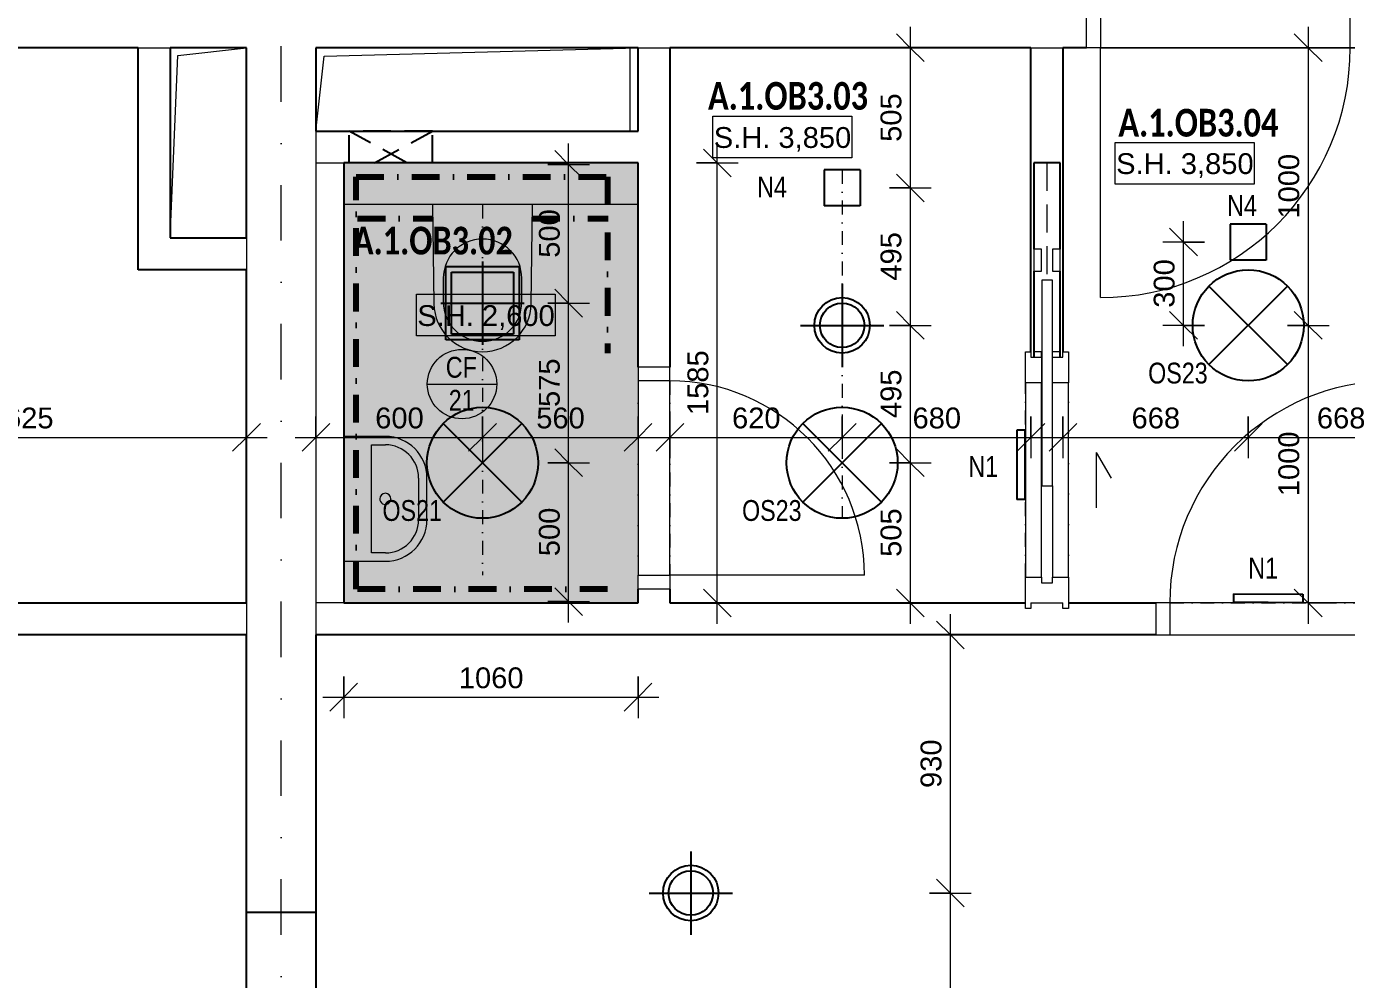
# Model space of a CAD drawing. Header units: millimetres. Extents: x -2011 to 46090, y -3604 to 14792.
# Drawn here: x 15282 to 20037, y 3368 to 6802 of the extents above; entities that cross this region are included whole.
import ezdxf

# ---------------------------------------------------------------- set-up
doc = ezdxf.new("R2010")
doc.units = ezdxf.units.MM
for name, pattern in [('ABMV_DashDot_2_2mm-S0_6mm', [110, 50, -30, 0, -30]), ('HA_Dash_3mm-S1mm', [150, 100, -50]), ('HA_DashDot_10mm-S3mm', [500, 200, -150, 0, -150]), ('HA_DashDot_2_2mm-S0_6mm', [110, 50, -30, 0, -30]), ('HA_DashDot_4mm-S1mm', [200, 100, -50, 0, -50])]:
    doc.linetypes.add(name, pattern=pattern)
for name, color, linetype, lineweight in [('-UNDERLAY_A-GENM-____-OTLN', 9, 'Continuous', 9), ('-UNDERLAY_I-WALL-____-OTLN', 9, 'Continuous', 9), ('-UNDERLAY_P-SANR-FIXT-OTLN', 9, 'Continuous', 9), ('A-____-____-DIMS', 9, 'Continuous', 5), ('A-____-____-DIMS-50', 9, 'Continuous', 5), ('A-AREA-____-IDEN', 9, 'Continuous', 9), ('A-CLNG-____-IDEN', 9, 'Continuous', 9), ('A-CLNG-____-PATT', 9, 'Continuous', 9), ('A-DETL-____-OTLN', 9, 'Continuous', 25), ('A-DETL-GENF-OTLN', 9, 'Continuous', 9), ('A-DOOR-____-MCUT', 9, 'HA_DashDot_2_2mm-S0_6mm', 9), ('A-DOOR-____-OTLN', 9, 'Continuous', 9), ('A-DOOR-FRAM-OTLN', 9, 'Continuous', 9), ('A-FLOR-____-OTLN', 9, 'Continuous', 9), ('A-GENM-____-HDLN', 9, 'HA_Dash_3mm-S1mm', 9), ('A-GENM-____-MCUT', 9, 'HA_Dash_3mm-S1mm', 25), ('A-GENM-____-OTLN', 9, 'Continuous', 9), ('A-WALL-____-MCUT', 9, 'Continuous', 25), ('E-LITE-EQPM-IDEN', 9, 'Continuous', 9), ('E-LITE-EQPM-OTLN', 9, 'Continuous', 9), ('G-____-____-DIMS', 9, 'Continuous', 5), ('I-WALL-____-MCUT', 9, 'Continuous', 25), ('M-HVAC-CDFF-OTLN', 9, 'Continuous', 9), ('S-GRID-____-OTLN', 9, 'Continuous', 5)]:
    doc.layers.add(name, color=color, linetype=linetype, lineweight=lineweight)
doc.styles.add('Arial_1', font='arial.ttf', dxfattribs={"width": 0.8, "height": 75})
doc.styles.add('Arial_2', font='arial.ttf', dxfattribs={"height": 75})
doc.styles.add('Calibri_B', font='calibrib.ttf', dxfattribs={"width": 0.8, "height": 100})
doc.dimstyles.new('Inner_Dimensions', dxfattribs={"dimscale": 304.8, "dimtxt": 76.519455, "dimasz": 0.328084, "dimexe": 0.246063, "dimexo": 0.0625, "dimgap": 0.032808, "dimtad": 1, "dimdec": 0, "dimzin": 0, "dimdsep": 46, "dimtxsty": 'Arial_2', "dimblk1": 'OBLIQUE', "dimblk2": 'OBLIQUE', "dimsah": 1, "dimcen": 0.09, "dimdle": 0.246063, "dimazin": 0, "dimtfac": 1, "dimtdec": 4, "dimtix": 1, "dimtmove": 0, "dimatfit": 3, "dimfxl": 0.246063, "dimfxlon": 1, "dimtvp": 1, "dimtolj": 1, "dimtzin": 0, "dimlwd": 9, "dimlwe": 9, "dimarcsym": 2})

# ---------------------------------------------------------------- blocks, each defined once
blk = doc.blocks.new('ABMV_Toilet_WallHung - Default-1481197-DSP_1NP-A')
at = {"layer": '-UNDERLAY_A-GENM-____-OTLN'}
for p, q in [((-50, 432.3), (-54.6, 75)), ((304.6, 75), (300, 432.3)), ((-16.3, 426.2), (-16.3, 340.3)), ((266.3, 340.3), (266.3, 426.2))]:
    blk.add_line(p, q, dxfattribs=at)
for centre, radius, start, end in [((125, 430.1), 175, 0.7323, 179.2677), ((125, 426.2), 141.3, 0, 180), ((125, 340.3), 141.3, 180, 360)]:
    blk.add_arc(centre, radius, start, end, dxfattribs=at)
blk = doc.blocks.new('ABMV_WashBasin_Generic - 450x300-2226370-DSP_1NP-A')
at = {"layer": '-UNDERLAY_P-SANR-FIXT-OTLN', "color": 254}
for p, q in [((200, 350), (50, 350)), ((50, 320), (200, 320)), ((-100, 200), (-100, 50)), ((-70, 150), (-70, 200)), ((320, 200), (320, 150)), ((350, 50), (350, 200)), ((320, 150), (-70, 150)), ((-100, 50), (350, 50))]:
    blk.add_line(p, q, dxfattribs=at)
for centre, radius, start, end in [((50, 200), 150, 90, 180), ((200, 200), 150, 360, 90), ((50, 200), 120, 90, 180), ((200, 200), 120, 360, 90), ((125, 200), 20, 90, 270), ((125, 200), 20, 270, 90)]:
    blk.add_arc(centre, radius, start, end, dxfattribs=at)
blk = doc.blocks.new('HA_GM_Tiling_LineBased - Generic Tiles-2155115-DSP_1NP-A')
at = {"layer": 'A-GENM-____-OTLN', "linetype": 'HA_DashDot_4mm-S1mm', "lineweight": 80}
for p, q in [((50, -50), (321.1, -50)), ((678.9, -50), (950, -50))]:
    blk.add_line(p, q, dxfattribs=at)
blk = doc.blocks.new('HA_GM_Opening_Rectangle_WallBased - Default-2261174-DSP_1NP-A')
at = {"layer": 'A-GENM-____-MCUT'}
for p, q in [((183.4, 57.5), (-25, -57.5)), ((-25, 57.5), (-25, -57.5)), ((66.6, 57.5), (275, -57.5)), ((275, 57.5), (275, -57.5)), ((-25, -57.5), (275, -57.5))]:
    blk.add_line(p, q, dxfattribs=at)
blk = doc.blocks.new('HA_DR_Single_Swing_Solid - In_OJ_900x2100_Vstupni-2215765-DSP_1NP-A')
at = {"layer": 'A-DOOR-____-MCUT'}
for p, q in [((-450, 125), (450, 125)), ((-450, -125), (450, -125))]:
    blk.add_line(p, q, dxfattribs=at)
at = {"layer": 'A-DOOR-____-OTLN', "lineweight": 5}
blk.add_line((450, 1025), (450, 125), dxfattribs=at)
at = {"layer": 'A-DOOR-____-OTLN'}
for p, q in [((-500, 125), (500, 125)), ((-500, -125), (500, -125))]:
    blk.add_line(p, q, dxfattribs=at)
at = {"layer": 'A-DOOR-____-OTLN', "lineweight": 5}
blk.add_arc((450, 125), 900, 90, 180, dxfattribs=at)
at = {"layer": 'A-DOOR-FRAM-OTLN'}
for p, q in [((-500, 125), (-500, -125)), ((-450, 125), (-500, 125)), ((-450, 125), (-450, -125)), ((450, 125), (-450, 125)), ((450, -125), (450, 125)), ((450, 125), (500, 125)), ((500, 125), (500, -125)), ((-500, -125), (-450, -125)), ((-450, -125), (450, -125)), ((500, -125), (450, -125))]:
    blk.add_line(p, q, dxfattribs=at)
blk = doc.blocks.new('HA_DR_Single_Swing_Solid - In_OJ_800x2100-2215786-DSP_1NP-A')
at = {"layer": 'A-DOOR-____-MCUT'}
for p, q in [((-400, 57.5), (400, 57.5)), ((-400, -57.5), (400, -57.5))]:
    blk.add_line(p, q, dxfattribs=at)
at = {"layer": 'A-DOOR-____-OTLN', "lineweight": 5}
blk.add_line((400, 857.5), (400, 57.5), dxfattribs=at)
blk.add_arc((400, 57.5), 800, 90, 180, dxfattribs=at)
at = {"layer": 'A-DOOR-FRAM-OTLN'}
for p, q in [((-450, 57.5), (-450, -57.5)), ((-400, 57.5), (-450, 57.5)), ((-400, 57.5), (-400, -57.5)), ((400, 57.5), (-400, 57.5)), ((400, -57.5), (400, 57.5)), ((400, 57.5), (450, 57.5)), ((450, 57.5), (450, -57.5)), ((-450, -57.5), (-400, -57.5)), ((-400, -57.5), (400, -57.5)), ((450, -57.5), (400, -57.5))]:
    blk.add_line(p, q, dxfattribs=at)
blk = doc.blocks.new('HA_DR_Single_Swing_Solid - In_OJ_700x2100-2215883-DSP_1NP-A')
at = {"layer": 'A-DOOR-____-MCUT'}
for p, q in [((-350, 57.5), (350, 57.5)), ((-350, -57.5), (350, -57.5))]:
    blk.add_line(p, q, dxfattribs=at)
at = {"layer": 'A-DOOR-____-OTLN', "lineweight": 5}
blk.add_line((350, 757.5), (350, 57.5), dxfattribs=at)
blk.add_arc((350, 57.5), 700, 90, 180, dxfattribs=at)
at = {"layer": 'A-DOOR-FRAM-OTLN'}
for p, q in [((-400, 57.5), (-400, -57.5)), ((-350, 57.5), (-400, 57.5)), ((-350, 57.5), (-350, -57.5)), ((350, 57.5), (-350, 57.5)), ((350, -57.5), (350, 57.5)), ((350, 57.5), (400, 57.5)), ((400, 57.5), (400, -57.5)), ((-400, -57.5), (-350, -57.5)), ((-350, -57.5), (350, -57.5)), ((400, -57.5), (350, -57.5))]:
    blk.add_line(p, q, dxfattribs=at)
blk = doc.blocks.new('HA_DR_Single_SlidingToPocket_Solid - In_OJ_700x2100-2195884-DSP_1NP-A')
at = {"layer": 'A-DOOR-____-MCUT'}
for p, q in [((-350, 77.5), (350, 77.5)), ((-350, -77.5), (350, -77.5))]:
    blk.add_line(p, q, dxfattribs=at)
at = {"layer": 'A-DOOR-____-MCUT', "linetype": 'Continuous', "lineweight": 5}
for p, q in [((720, 18.6), (-20, 18.6)), ((-20, 18.6), (-20, -20)), ((720, -20), (720, 18.6)), ((-20, -20), (720, -20)), ((100, -177.5), (-100, -177.5)), ((100, -177.5), (7.6, -230.8))]:
    blk.add_line(p, q, dxfattribs=at)
at = {"layer": 'A-DOOR-FRAM-OTLN'}
for p, q in [((-462.5, 57.5), (-462.5, 77.5)), ((-462.5, 77.5), (-350, 77.5)), ((-442.5, 57.5), (-462.5, 57.5)), ((-442.5, 57.5), (-442.5, -57.5)), ((-350, 77.5), (-350, 20)), ((350, 77.5), (-350, 77.5)), ((350, 20), (350, 77.5)), ((350, 77.5), (462.5, 77.5)), ((462.5, 57.5), (442.5, 57.5)), ((442.5, 57.5), (442.5, 20)), ((462.5, 77.5), (462.5, 57.5)), ((-350, 20), (-370, 20)), ((-370, 20), (-370, -20)), ((-350, 20), (350, 20)), ((442.5, 20), (350, 20)), ((442.5, 20), (462.5, 20)), ((462.5, 20), (462.5, 47.5)), ((462.5, 18.6), (462.5, 20)), ((752.5, 47.5), (752.5, 20)), ((832.5, 47.5), (752.5, 47.5)), ((752.5, 20), (832.5, 20)), ((832.5, 20), (832.5, 47.5)), ((-370, -20), (-350, -20)), ((-350, -20), (-350, -77.5)), ((-20, -20), (-350, -20)), ((350, -77.5), (350, -20)), ((350, -20), (442.5, -20)), ((442.5, -20), (442.5, -57.5)), ((462.5, -47.5), (462.5, -20)), ((752.5, -20), (752.5, -47.5)), ((832.5, -20), (752.5, -20)), ((752.5, -47.5), (832.5, -47.5)), ((832.5, -47.5), (832.5, -20)), ((-462.5, -77.5), (-462.5, -57.5)), ((-462.5, -57.5), (-442.5, -57.5)), ((-350, -77.5), (-462.5, -77.5)), ((-350, -77.5), (350, -77.5)), ((462.5, -77.5), (350, -77.5)), ((442.5, -57.5), (462.5, -57.5)), ((462.5, -57.5), (462.5, -77.5))]:
    blk.add_line(p, q, dxfattribs=at)
blk = doc.blocks.new('HA_GM_Shaft_Rectangle - Default-2240311-DSP_1NP-A')
at = {"layer": 'A-DETL-GENF-OTLN'}
for p, q in [((27.5, -27.5), (275, 0)), ((0, -685), (27.5, -27.5))]:
    blk.add_line(p, q, dxfattribs=at)
at = {"layer": 'A-GENM-____-OTLN'}
for p, q in [((0, -685), (0, 0)), ((0, 0), (275, 0)), ((275, 0), (275, -685)), ((275, -685), (0, -685))]:
    blk.add_line(p, q, dxfattribs=at)
blk = doc.blocks.new('HA_GM_Shaft_Rectangle - Default-2246622-DSP_1NP-A')
at = {"layer": 'A-DETL-GENF-OTLN'}
for p, q in [((30, -30), (1160, 0)), ((0, -300), (30, -30))]:
    blk.add_line(p, q, dxfattribs=at)
at = {"layer": 'A-GENM-____-OTLN'}
for p, q in [((0, -300), (0, 0)), ((0, 0), (1160, 0)), ((1160, 0), (1160, -300)), ((1160, -300), (0, -300))]:
    blk.add_line(p, q, dxfattribs=at)
blk = doc.blocks.new('HA_LF_GenericSymbol - OS21_KOUPELNY-2042398-DSP_1NP-A')
at = {"layer": 'E-LITE-EQPM-OTLN', "color": 11, "lineweight": 25}
for p, q in [((141.4, 141.4), (-141.4, -141.4)), ((-141.4, 141.4), (141.4, -141.4))]:
    blk.add_line(p, q, dxfattribs=at)
blk.add_circle((0, 0), 200, dxfattribs=at)
blk = doc.blocks.new('HA_LF_GenericSymbol - OS23_pokoj-1621429-DSP_1NP-A')
at = {"layer": 'E-LITE-EQPM-OTLN', "color": 11, "lineweight": 25}
for p, q in [((141.4, 141.4), (-141.4, -141.4)), ((-141.4, 141.4), (141.4, -141.4))]:
    blk.add_line(p, q, dxfattribs=at)
blk.add_circle((0, 0), 200, dxfattribs=at)
blk = doc.blocks.new('HA_GM_Tiling_LineBased - Generic Tiles-2157063-DSP_1NP-A')
at = {"layer": 'A-GENM-____-OTLN', "linetype": 'HA_DashDot_4mm-S1mm', "lineweight": 80}
blk.add_line((50, -50), (955, -50), dxfattribs=at)
blk = doc.blocks.new('HA_GM_Tiling_LineBased - Generic Tiles-2157064-DSP_1NP-A')
at = {"layer": 'A-GENM-____-OTLN', "linetype": 'HA_DashDot_4mm-S1mm', "lineweight": 80}
blk.add_line((50, -50), (1535, -50), dxfattribs=at)
blk = doc.blocks.new('HA_GM_Tiling_LineBased - Generic Tiles-2157065-DSP_1NP-A')
at = {"layer": 'A-GENM-____-OTLN', "linetype": 'HA_DashDot_4mm-S1mm', "lineweight": 80}
blk.add_line((50, -50), (685, -50), dxfattribs=at)
blk = doc.blocks.new('HA_LF_N4 - svitidlo 130x130-1943275-DSP_1NP-A')
at = {"layer": 'E-LITE-EQPM-OTLN', "color": 11, "lineweight": 25}
for p, q in [((65, 65), (-65, 65)), ((-65, 65), (-65, -65)), ((65, 65), (65, -65)), ((65, -65), (-65, -65))]:
    blk.add_line(p, q, dxfattribs=at)
blk = doc.blocks.new('HA_LF_N1 - nouzove svitidlo 250x29-1940342-DSP_1NP-A')
at = {"layer": 'E-LITE-EQPM-OTLN', "color": 11, "lineweight": 25}
for p, q in [((14.5, 125), (-14.5, 125)), ((-14.5, 125), (-14.5, -125)), ((14.5, 125), (14.5, -125)), ((14.5, -125), (-14.5, -125))]:
    blk.add_line(p, q, dxfattribs=at)
blk = doc.blocks.new('TB_Porotherm KP11_5_1750mm - TB_Porotherm KP11_5_1750mm-1973712-DSP_1NP-A')
at = {"layer": 'A-GENM-____-HDLN'}
blk.add_line((-785, 0), (-362.5, 0), dxfattribs=at)
blk = doc.blocks.new('HA_VZT_GenericSymbol - Default-2029965-DSP_1NP-A')
at = {"layer": 'M-HVAC-CDFF-OTLN', "color": 92, "lineweight": 25}
for p, q in [((0, 150), (0, -150)), ((-150, 0), (150, 0))]:
    blk.add_line(p, q, dxfattribs=at)
for radius in [100, 80]:
    blk.add_circle((0, 0), radius, dxfattribs=at)
blk = doc.blocks.new('HA_VZT_GenericSymbol02 - Default-2031093-DSP_1NP-A')
at = {"layer": 'M-HVAC-CDFF-OTLN', "color": 92, "lineweight": 25}
for p, q in [((0, 150), (0, -150)), ((-132, -132), (-132, 132)), ((-132, 132), (132, 132)), ((-112, 112), (112, 112)), ((-112, -112), (-112, 112)), ((112, 112), (112, -112)), ((132, 132), (132, -132)), ((-150, 0), (150, 0)), ((132, -132), (-132, -132)), ((112, -112), (-112, -112))]:
    blk.add_line(p, q, dxfattribs=at)
blk = doc.blocks.new('DIMBLOCK38-DSP_1NP-A')
at = {"layer": 'A-____-____-DIMS-50', "lineweight": 9}
for p, q in [((14450, 5396.6), (14450, 5246.6)), ((14450, 5321.6), (14450, 5396.6)), ((16075, 5396.6), (16075, 5246.6)), ((16075, 5321.6), (16075, 5396.6)), ((14450, 5321.6), (14500, 5371.6)), ((16075, 5321.6), (16125, 5371.6)), ((14450, 5321.6), (14400, 5271.6)), ((14450, 5321.6), (16150, 5321.6)), ((16075, 5321.6), (16025, 5271.6))]:
    blk.add_line(p, q, dxfattribs=at)
at = {"layer": 'A-____-____-DIMS-50', "color": 0, "lineweight": 9, "insert": (15147.1, 5428.9), "char_height": 75, "width": 276.883, "attachment_point": 1, "line_spacing_factor": 0.941778, "style": 'Arial_2'}
blk.add_mtext('1625', dxfattribs=at)
blk = doc.blocks.new('_Oblique')
at = {"color": 0, "linetype": 'ByBlock', "lineweight": -2}
blk.add_line((-0.5, -0.5), (0.5, 0.5), dxfattribs=at)
blk = doc.blocks.new('DIMBLOCK39-DSP_1NP-A')
at = {"layer": 'A-____-____-DIMS-50', "lineweight": 9}
for p, q in [((16325, 5396.6), (16325, 5246.6)), ((16325, 5321.6), (16325, 5396.6)), ((16925, 5396.6), (16925, 5246.6)), ((16925, 5321.6), (16925, 5396.6)), ((16325, 5321.6), (16375, 5371.6)), ((16925, 5321.6), (16975, 5371.6)), ((16250, 5321.6), (16925, 5321.6)), ((16325, 5321.6), (16275, 5271.6)), ((16925, 5321.6), (16875, 5271.6))]:
    blk.add_line(p, q, dxfattribs=at)
at = {"layer": 'A-____-____-DIMS-50', "color": 0, "lineweight": 9, "insert": (16538.5, 5428.9), "char_height": 75, "width": 207.662, "attachment_point": 1, "line_spacing_factor": 0.941778, "style": 'Arial_2'}
blk.add_mtext('600', dxfattribs=at)
blk = doc.blocks.new('DIMBLOCK40-DSP_1NP-A')
at = {"layer": 'A-____-____-DIMS-50', "lineweight": 9}
for p, q in [((16925, 5396.6), (16925, 5246.6)), ((16925, 5321.6), (16925, 5396.6)), ((17485, 5396.6), (17485, 5246.6)), ((17485, 5321.6), (17485, 5396.6)), ((16925, 5321.6), (16975, 5371.6)), ((17485, 5321.6), (17535, 5371.6)), ((16925, 5321.6), (16875, 5271.6)), ((16925, 5321.6), (17560, 5321.6)), ((17485, 5321.6), (17435, 5271.6))]:
    blk.add_line(p, q, dxfattribs=at)
at = {"layer": 'A-____-____-DIMS-50', "color": 0, "lineweight": 9, "insert": (17118.5, 5428.9), "char_height": 75, "width": 207.662, "attachment_point": 1, "line_spacing_factor": 0.941778, "style": 'Arial_2'}
blk.add_mtext('560', dxfattribs=at)
blk = doc.blocks.new('DIMBLOCK41-DSP_1NP-A')
at = {"layer": 'A-____-____-DIMS-50', "lineweight": 9}
for p, q in [((17600, 5396.6), (17600, 5246.6)), ((17600, 5321.6), (17600, 5396.6)), ((18220, 5396.6), (18220, 5246.6)), ((18220, 5321.6), (18220, 5396.6)), ((17600, 5321.6), (17650, 5371.6)), ((18220, 5321.6), (18270, 5371.6)), ((17525, 5321.6), (18220, 5321.6)), ((17600, 5321.6), (17550, 5271.6)), ((18220, 5321.6), (18170, 5271.6))]:
    blk.add_line(p, q, dxfattribs=at)
at = {"layer": 'A-____-____-DIMS-50', "color": 0, "lineweight": 9, "insert": (17823.5, 5428.9), "char_height": 75, "width": 207.662, "attachment_point": 1, "line_spacing_factor": 0.941778, "style": 'Arial_2'}
blk.add_mtext('620', dxfattribs=at)
blk = doc.blocks.new('DIMBLOCK42-DSP_1NP-A')
at = {"layer": 'A-____-____-DIMS-50', "lineweight": 9}
for p, q in [((18220, 5396.6), (18220, 5246.6)), ((18220, 5321.6), (18220, 5396.6)), ((18900, 5396.6), (18900, 5246.6)), ((18900, 5321.6), (18900, 5396.6)), ((18220, 5321.6), (18270, 5371.6)), ((18900, 5321.6), (18950, 5371.6)), ((18220, 5321.6), (18170, 5271.6)), ((18220, 5321.6), (18975, 5321.6)), ((18900, 5321.6), (18850, 5271.6))]:
    blk.add_line(p, q, dxfattribs=at)
at = {"layer": 'A-____-____-DIMS-50', "color": 0, "lineweight": 9, "insert": (18473.5, 5428.9), "char_height": 75, "width": 207.662, "attachment_point": 1, "line_spacing_factor": 0.941778, "style": 'Arial_2'}
blk.add_mtext('680', dxfattribs=at)
blk = doc.blocks.new('DIMBLOCK43-DSP_1NP-A')
at = {"layer": 'A-____-____-DIMS-50', "lineweight": 9}
for p, q in [((19015, 5396.6), (19015, 5246.6)), ((19015, 5321.6), (19015, 5396.6)), ((19682.5, 5396.6), (19682.5, 5246.6)), ((19682.5, 5321.6), (19682.5, 5396.6)), ((19015, 5321.6), (19065, 5371.6)), ((19682.5, 5321.6), (19732.5, 5371.6)), ((18940, 5321.6), (19682.5, 5321.6)), ((19015, 5321.6), (18965, 5271.6)), ((19682.5, 5321.6), (19632.5, 5271.6))]:
    blk.add_line(p, q, dxfattribs=at)
at = {"layer": 'A-____-____-DIMS-50', "color": 0, "lineweight": 9, "insert": (19262.2, 5428.9), "char_height": 75, "width": 207.662, "attachment_point": 1, "line_spacing_factor": 0.941778, "style": 'Arial_2'}
blk.add_mtext('668', dxfattribs=at)
blk = doc.blocks.new('DIMBLOCK44-DSP_1NP-A')
at = {"layer": 'A-____-____-DIMS-50', "lineweight": 9}
for p, q in [((19682.5, 5396.6), (19682.5, 5246.6)), ((19682.5, 5321.6), (19682.5, 5396.6)), ((20350, 5396.6), (20350, 5246.6)), ((20350, 5321.6), (20350, 5396.6)), ((19682.5, 5321.6), (19732.5, 5371.6)), ((20350, 5321.6), (20400, 5371.6)), ((19682.5, 5321.6), (19632.5, 5271.6)), ((19682.5, 5321.6), (20425, 5321.6)), ((20350, 5321.6), (20300, 5271.6))]:
    blk.add_line(p, q, dxfattribs=at)
at = {"layer": 'A-____-____-DIMS-50', "color": 0, "lineweight": 9, "insert": (19929.7, 5428.9), "char_height": 75, "width": 207.662, "attachment_point": 1, "line_spacing_factor": 0.941778, "style": 'Arial_2'}
blk.add_mtext('668', dxfattribs=at)
blk = doc.blocks.new('DIMBLOCK107-DSP_1NP-A')
at = {"layer": 'A-____-____-DIMS-50', "lineweight": 9}
for p, q in [((18609.9, 3680), (18559.9, 3730)), ((18534.9, 3680), (18684.9, 3680)), ((18609.9, 3680), (18534.9, 3680)), ((18609.9, 2490), (18609.9, 3680)), ((18609.9, 3680), (18659.9, 3630)), ((18609.9, 2490), (18559.9, 2540)), ((18684.9, 2490), (18534.9, 2490)), ((18609.9, 2490), (18659.9, 2440)), ((18609.9, 2490), (18684.9, 2490))]:
    blk.add_line(p, q, dxfattribs=at)
at = {"layer": 'A-____-____-DIMS-50', "color": 0, "lineweight": 9, "insert": (18502.5, 2969.6), "char_height": 75, "width": 276.883, "attachment_point": 1, "rotation": 90, "line_spacing_factor": 0.941778, "style": 'Arial_2'}
blk.add_mtext('1190', dxfattribs=at)
blk = doc.blocks.new('DIMBLOCK108-DSP_1NP-A')
at = {"layer": 'A-____-____-DIMS-50', "lineweight": 9}
for p, q in [((18609.9, 4610), (18559.9, 4660)), ((18609.9, 3680), (18609.9, 4685)), ((18534.9, 4610), (18684.9, 4610)), ((18609.9, 4610), (18534.9, 4610)), ((18609.9, 4610), (18659.9, 4560)), ((18609.9, 3680), (18559.9, 3730)), ((18534.9, 3680), (18684.9, 3680)), ((18609.9, 3680), (18534.9, 3680)), ((18609.9, 3680), (18659.9, 3630))]:
    blk.add_line(p, q, dxfattribs=at)
at = {"layer": 'A-____-____-DIMS-50', "color": 0, "lineweight": 9, "insert": (18502.5, 4058.5), "char_height": 75, "width": 207.662, "attachment_point": 1, "rotation": 90, "line_spacing_factor": 0.941778, "style": 'Arial_2'}
blk.add_mtext('930', dxfattribs=at)
blk = doc.blocks.new('DIMBLOCK112-DSP_1NP-A')
at = {"layer": 'A-____-____-DIMS-50', "lineweight": 9}
for p, q in [((17235.2, 5230), (17185.2, 5280)), ((17160.2, 5230), (17310.2, 5230)), ((17235.2, 5230), (17160.2, 5230)), ((17235.2, 4655), (17235.2, 5230)), ((17235.2, 5230), (17285.2, 5180)), ((17235.2, 4730), (17185.2, 4780)), ((17160.2, 4730), (17310.2, 4730)), ((17235.2, 4730), (17160.2, 4730)), ((17235.2, 4730), (17285.2, 4680))]:
    blk.add_line(p, q, dxfattribs=at)
at = {"layer": 'A-____-____-DIMS-50', "color": 0, "lineweight": 9, "insert": (17127.9, 4893.5), "char_height": 75, "width": 207.662, "attachment_point": 1, "rotation": 90, "line_spacing_factor": 0.941778, "style": 'Arial_2'}
blk.add_mtext('500', dxfattribs=at)
blk = doc.blocks.new('DIMBLOCK113-DSP_1NP-A')
at = {"layer": 'A-____-____-DIMS-50', "lineweight": 9}
for p, q in [((17235.2, 5805), (17185.2, 5855)), ((17160.2, 5805), (17310.2, 5805)), ((17235.2, 5805), (17160.2, 5805)), ((17235.2, 5230), (17235.2, 5805)), ((17235.2, 5805), (17285.2, 5755)), ((17235.2, 5230), (17185.2, 5280)), ((17160.2, 5230), (17310.2, 5230)), ((17235.2, 5230), (17160.2, 5230)), ((17235.2, 5230), (17285.2, 5180))]:
    blk.add_line(p, q, dxfattribs=at)
at = {"layer": 'A-____-____-DIMS-50', "color": 0, "lineweight": 9, "insert": (17127.9, 5431), "char_height": 75, "width": 207.662, "attachment_point": 1, "rotation": 90, "line_spacing_factor": 0.941778, "style": 'Arial_2'}
blk.add_mtext('575', dxfattribs=at)
blk = doc.blocks.new('DIMBLOCK114-DSP_1NP-A')
at = {"layer": 'A-____-____-DIMS-50', "lineweight": 9}
for p, q in [((17235.2, 5805), (17235.2, 6380)), ((17235.2, 6305), (17185.2, 6355)), ((17160.2, 6305), (17310.2, 6305)), ((17235.2, 6305), (17160.2, 6305)), ((17235.2, 6305), (17285.2, 6255)), ((17235.2, 5805), (17185.2, 5855)), ((17160.2, 5805), (17310.2, 5805)), ((17235.2, 5805), (17160.2, 5805)), ((17235.2, 5805), (17285.2, 5755))]:
    blk.add_line(p, q, dxfattribs=at)
at = {"layer": 'A-____-____-DIMS-50', "color": 0, "lineweight": 9, "insert": (17127.9, 5968.5), "char_height": 75, "width": 207.662, "attachment_point": 1, "rotation": 90, "line_spacing_factor": 0.941778, "style": 'Arial_2'}
blk.add_mtext('500', dxfattribs=at)
blk = doc.blocks.new('DIMBLOCK124-DSP_1NP-A')
at = {"layer": 'A-____-____-DIMS-50', "lineweight": 9}
for p, q in [((18465.6, 6800), (18465.6, 6220)), ((18465.6, 6725), (18415.6, 6775)), ((18540.6, 6725), (18390.6, 6725)), ((18465.6, 6725), (18515.6, 6675)), ((18465.6, 6725), (18540.6, 6725)), ((18465.6, 6220), (18415.6, 6270)), ((18390.6, 6220), (18540.6, 6220)), ((18465.6, 6220), (18390.6, 6220)), ((18465.6, 6220), (18515.6, 6170))]:
    blk.add_line(p, q, dxfattribs=at)
at = {"layer": 'A-____-____-DIMS-50', "color": 0, "lineweight": 9, "insert": (18358.2, 6386), "char_height": 75, "width": 207.662, "attachment_point": 1, "rotation": 90, "line_spacing_factor": 0.941778, "style": 'Arial_2'}
blk.add_mtext('505', dxfattribs=at)
blk = doc.blocks.new('DIMBLOCK125-DSP_1NP-A')
at = {"layer": 'A-____-____-DIMS-50', "lineweight": 9}
for p, q in [((18465.6, 6220), (18415.6, 6270)), ((18390.6, 6220), (18540.6, 6220)), ((18465.6, 6220), (18390.6, 6220)), ((18465.6, 6220), (18465.6, 5725)), ((18465.6, 6220), (18515.6, 6170)), ((18465.6, 5725), (18415.6, 5775)), ((18390.6, 5725), (18540.6, 5725)), ((18465.6, 5725), (18390.6, 5725)), ((18465.6, 5725), (18515.6, 5675))]:
    blk.add_line(p, q, dxfattribs=at)
at = {"layer": 'A-____-____-DIMS-50', "color": 0, "lineweight": 9, "insert": (18358.2, 5886), "char_height": 75, "width": 207.662, "attachment_point": 1, "rotation": 90, "line_spacing_factor": 0.941778, "style": 'Arial_2'}
blk.add_mtext('495', dxfattribs=at)
blk = doc.blocks.new('DIMBLOCK126-DSP_1NP-A')
at = {"layer": 'A-____-____-DIMS-50', "lineweight": 9}
for p, q in [((18465.6, 5725), (18415.6, 5775)), ((18390.6, 5725), (18540.6, 5725)), ((18465.6, 5725), (18390.6, 5725)), ((18465.6, 5725), (18465.6, 5230)), ((18465.6, 5725), (18515.6, 5675)), ((18465.6, 5230), (18415.6, 5280)), ((18390.6, 5230), (18540.6, 5230)), ((18465.6, 5230), (18390.6, 5230)), ((18465.6, 5230), (18515.6, 5180))]:
    blk.add_line(p, q, dxfattribs=at)
at = {"layer": 'A-____-____-DIMS-50', "color": 0, "lineweight": 9, "insert": (18358.2, 5391), "char_height": 75, "width": 207.662, "attachment_point": 1, "rotation": 90, "line_spacing_factor": 0.941778, "style": 'Arial_2'}
blk.add_mtext('495', dxfattribs=at)
blk = doc.blocks.new('DIMBLOCK127-DSP_1NP-A')
at = {"layer": 'A-____-____-DIMS-50', "lineweight": 9}
for p, q in [((18465.6, 5230), (18415.6, 5280)), ((18390.6, 5230), (18540.6, 5230)), ((18465.6, 5230), (18390.6, 5230)), ((18465.6, 5230), (18465.6, 4650)), ((18465.6, 5230), (18515.6, 5180)), ((18465.6, 4725), (18415.6, 4775)), ((18540.6, 4725), (18390.6, 4725)), ((18465.6, 4725), (18515.6, 4675)), ((18465.6, 4725), (18540.6, 4725))]:
    blk.add_line(p, q, dxfattribs=at)
at = {"layer": 'A-____-____-DIMS-50', "color": 0, "lineweight": 9, "insert": (18358.2, 4891), "char_height": 75, "width": 207.662, "attachment_point": 1, "rotation": 90, "line_spacing_factor": 0.941778, "style": 'Arial_2'}
blk.add_mtext('505', dxfattribs=at)
blk = doc.blocks.new('DIMBLOCK130-DSP_1NP-A')
at = {"layer": 'A-____-____-DIMS-50', "lineweight": 9}
for p, q in [((19898.4, 6800), (19898.4, 5725)), ((19898.4, 6725), (19848.4, 6775)), ((19973.4, 6725), (19823.4, 6725)), ((19898.4, 6725), (19948.4, 6675)), ((19898.4, 6725), (19973.4, 6725)), ((19898.4, 5725), (19848.4, 5775)), ((19823.4, 5725), (19973.4, 5725)), ((19898.4, 5725), (19823.4, 5725)), ((19898.4, 5725), (19948.4, 5675))]:
    blk.add_line(p, q, dxfattribs=at)
at = {"layer": 'A-____-____-DIMS-50', "color": 0, "lineweight": 9, "insert": (19791, 6109.6), "char_height": 75, "width": 276.883, "attachment_point": 1, "rotation": 90, "line_spacing_factor": 0.941778, "style": 'Arial_2'}
blk.add_mtext('1000', dxfattribs=at)
blk = doc.blocks.new('DIMBLOCK131-DSP_1NP-A')
at = {"layer": 'A-____-____-DIMS-50', "lineweight": 9}
for p, q in [((19898.4, 5725), (19848.4, 5775)), ((19823.4, 5725), (19973.4, 5725)), ((19898.4, 5725), (19823.4, 5725)), ((19898.4, 5725), (19898.4, 4650)), ((19898.4, 5725), (19948.4, 5675)), ((19898.4, 4725), (19848.4, 4775)), ((19973.4, 4725), (19823.4, 4725)), ((19898.4, 4725), (19948.4, 4675)), ((19898.4, 4725), (19973.4, 4725))]:
    blk.add_line(p, q, dxfattribs=at)
at = {"layer": 'A-____-____-DIMS-50', "color": 0, "lineweight": 9, "insert": (19791, 5109.6), "char_height": 75, "width": 276.883, "attachment_point": 1, "rotation": 90, "line_spacing_factor": 0.941778, "style": 'Arial_2'}
blk.add_mtext('1000', dxfattribs=at)
blk = doc.blocks.new('DIMBLOCK132-DSP_1NP-A')
at = {"layer": 'A-____-____-DIMS-50', "lineweight": 9}
for p, q in [((19449.5, 5650), (19449.5, 6100)), ((19449.5, 6025), (19399.5, 6075)), ((19524.5, 6025), (19374.5, 6025)), ((19449.5, 6025), (19499.5, 5975)), ((19449.5, 6025), (19524.5, 6025)), ((19449.5, 5725), (19399.5, 5775)), ((19524.5, 5725), (19374.5, 5725)), ((19449.5, 5725), (19499.5, 5675)), ((19449.5, 5725), (19524.5, 5725))]:
    blk.add_line(p, q, dxfattribs=at)
at = {"layer": 'A-____-____-DIMS-50', "color": 0, "lineweight": 9, "insert": (19342.1, 5788.5), "char_height": 75, "width": 207.662, "attachment_point": 1, "rotation": 90, "line_spacing_factor": 0.941778, "style": 'Arial_2'}
blk.add_mtext('300', dxfattribs=at)
blk = doc.blocks.new('Spot Elevations - Generic-448778-DSP_1NP-A')
at = {"layer": 'G-____-____-DIMS', "lineweight": 9}
for p, q in [((-5, 0), (-5, 3)), ((-5, 3), (5, 3)), ((5, 3), (5, 0)), ((5, 0), (-5, 0))]:
    blk.add_line(p, q, dxfattribs=at)
blk = doc.blocks.new('HA_Tag_Ceiling - Group _ Type Mark-1591810-DSP_1NP-A')
at = {"layer": 'A-CLNG-____-IDEN'}
blk.add_line((-2.5, 0), (2.5, 0), dxfattribs=at)
blk.add_circle((0, 0), 2.5, dxfattribs=at)
blk = doc.blocks.new('DIMBLOCK159-DSP_1NP-A')
at = {"layer": 'A-____-____-DIMS-50', "lineweight": 9}
for p, q in [((17770.4, 4650), (17770.4, 6385)), ((17770.4, 6310), (17720.4, 6360)), ((17695.4, 6310), (17845.4, 6310)), ((17770.4, 6310), (17695.4, 6310)), ((17770.4, 6310), (17820.4, 6260)), ((17770.4, 4725), (17720.4, 4775)), ((17695.4, 4725), (17845.4, 4725)), ((17770.4, 4725), (17695.4, 4725)), ((17770.4, 4725), (17820.4, 4675))]:
    blk.add_line(p, q, dxfattribs=at)
at = {"layer": 'A-____-____-DIMS-50', "color": 0, "lineweight": 9, "insert": (17663, 5402.1), "char_height": 75, "width": 276.883, "attachment_point": 1, "rotation": 90, "line_spacing_factor": 0.941778, "style": 'Arial_2'}
blk.add_mtext('1585', dxfattribs=at)
blk = doc.blocks.new('DIMBLOCK160-DSP_1NP-A')
at = {"layer": 'A-____-____-DIMS-50', "lineweight": 9}
for p, q in [((16425, 4460.5), (16425, 4310.5)), ((16425, 4385.5), (16425, 4460.5)), ((16425, 4385.5), (16475, 4435.5)), ((17485, 4460.5), (17485, 4310.5)), ((17485, 4385.5), (17485, 4460.5)), ((17485, 4385.5), (17535, 4435.5)), ((16350, 4385.5), (17560, 4385.5)), ((16425, 4385.5), (16375, 4335.5)), ((17485, 4385.5), (17435, 4335.5))]:
    blk.add_line(p, q, dxfattribs=at)
at = {"layer": 'A-____-____-DIMS-50', "color": 0, "lineweight": 9, "insert": (16839.6, 4492.9), "char_height": 75, "width": 276.883, "attachment_point": 1, "line_spacing_factor": 0.941778, "style": 'Arial_2'}
blk.add_mtext('1060', dxfattribs=at)

msp = doc.modelspace()

# ---------------------------------------------------------------- hatches: boundary and pattern name
at = {"layer": 'A-CLNG-____-PATT', "lineweight": 5}
msp.add_hatch(color=256, dxfattribs=at).paths.add_polyline_path([(16425, 4725), (17485, 4725), (17485, 6310), (16425, 6310), (16425, 4802.2)])

# ---------------------------------------------------------------- linework, layer by layer
at = {"layer": '-UNDERLAY_I-WALL-____-OTLN'}
msp.add_line((17485, 6160), (16425, 6160), dxfattribs=at)
at = {"layer": 'A-DETL-____-OTLN', "linetype": 'ABMV_DashDot_2_2mm-S0_6mm', "lineweight": 5}
for p, q in [((18220, 6285), (18220, 5030)), ((16925, 6160), (16925, 4825))]:
    msp.add_line(p, q, dxfattribs=at)
at = {"layer": 'A-FLOR-____-OTLN'}
msp.add_line((17455, 6725), (17455, 6425), dxfattribs=at)
at = {"layer": 'A-WALL-____-MCUT', "lineweight": 9}
for p, q in [((15685, 6725), (15800, 6725)), ((17485, 6725), (17600, 6725)), ((18900, 6725), (19015, 6725)), ((16325, 6425), (16325, 4610)), ((16325, 6310), (16425, 6310)), ((16075, 6040), (16075, 5925)), ((16075, 4725), (16075, 4610)), ((16425, 4725), (16325, 4725))]:
    msp.add_line(p, q, dxfattribs=at)
at = {"layer": 'I-WALL-____-MCUT'}
for p, q in [((15685, 6725), (12790, 6725)), ((15685, 5925), (15685, 6725)), ((16075, 6725), (15800, 6725)), ((15800, 6725), (15800, 6040)), ((16075, 6040), (16075, 6725)), ((17485, 6725), (16325, 6725)), ((16325, 6725), (16325, 6425)), ((17485, 6425), (17485, 6725)), ((18900, 6725), (17600, 6725)), ((17600, 6725), (17600, 5575)), ((18900, 5630), (18900, 6725)), ((19100, 6725), (19015, 6725)), ((19015, 6725), (19015, 5630)), ((16325, 6425), (17485, 6425)), ((16425, 6310), (16425, 4725)), ((17485, 6310), (16425, 6310)), ((17485, 5575), (17485, 6310)), ((19005, 6310), (18910, 6310)), ((18910, 6310), (18910, 6000)), ((19005, 6000), (19005, 6310)), ((15800, 6040), (16075, 6040)), ((16075, 5925), (15685, 5925)), ((16075, 4725), (16075, 5925)), ((18910, 5920), (18910, 5610)), ((19005, 5610), (19005, 5920)), ((17485, 4725), (17485, 4775)), ((17600, 4775), (17600, 4725)), ((12790, 4725), (16075, 4725)), ((16425, 4725), (17485, 4725)), ((17600, 4725), (18880, 4725)), ((19035, 4725), (19350, 4725)), ((16075, 4610), (12525, 4610)), ((16075, 100), (16075, 4610)), ((16325, 4610), (16325, 100)), ((19350, 4610), (16325, 4610)), ((16325, 3610), (16075, 3610))]:
    msp.add_line(p, q, dxfattribs=at)
at = {"layer": 'S-GRID-____-OTLN', "linetype": 'HA_DashDot_10mm-S3mm', "lineweight": 9}
msp.add_line((16200, -1971.1), (16200, 13159.9), dxfattribs=at)

# ---------------------------------------------------------------- block references
at = {"layer": '-UNDERLAY_A-GENM-____-OTLN', "rotation": 180}
msp.add_blockref('HA_GM_Opening_Rectangle_WallBased - Default-2261174-DSP_1NP-A', (16719.6, 6367.5), dxfattribs=at)
at = {"layer": '-UNDERLAY_A-GENM-____-OTLN'}
msp.add_blockref('HA_GM_Tiling_LineBased - Generic Tiles-2155115-DSP_1NP-A', (16425, 6160), dxfattribs=at)
at = {"layer": '-UNDERLAY_P-SANR-FIXT-OTLN', "color": 253, "rotation": 180}
msp.add_blockref('ABMV_Toilet_WallHung - Default-1481197-DSP_1NP-A', (17050, 6235), dxfattribs=at)
at = {"layer": '-UNDERLAY_P-SANR-FIXT-OTLN', "color": 254, "rotation": 269.9999999999998}
msp.add_blockref('ABMV_WashBasin_Generic - 450x300-2226370-DSP_1NP-A', (16375, 5225), dxfattribs=at)
at = {"layer": 'A-CLNG-____-IDEN', "xscale": 49.99999999999998, "yscale": 49.99999999999998, "zscale": 49.99999999999998}
msp.add_blockref('HA_Tag_Ceiling - Group _ Type Mark-1591810-DSP_1NP-A', (16851.1, 5513.4), dxfattribs=at)
at = {"layer": 'A-DOOR-____-OTLN'}
for name, p, rotation in [('HA_DR_Single_Swing_Solid - In_OJ_900x2100_Vstupni-2215765-DSP_1NP-A', (19600, 6850), 180), ('HA_DR_Single_SlidingToPocket_Solid - In_OJ_700x2100-2195884-DSP_1NP-A', (18957.5, 5167.5), 89.9999999999998), ('HA_DR_Single_Swing_Solid - In_OJ_700x2100-2215883-DSP_1NP-A', (17542.5, 5175), 269.9999999999998)]:
    msp.add_blockref(name, p, dxfattribs=dict(at, rotation=rotation))
msp.add_blockref('HA_DR_Single_Swing_Solid - In_OJ_800x2100-2215786-DSP_1NP-A', (19800, 4667.5), dxfattribs=at)
at = {"layer": 'A-GENM-____-OTLN', "lineweight": 5}
for name, p in [('HA_GM_Shaft_Rectangle - Default-2240311-DSP_1NP-A', (15800, 6725)), ('HA_GM_Shaft_Rectangle - Default-2246622-DSP_1NP-A', (16325, 6725))]:
    msp.add_blockref(name, p, dxfattribs=at)
at = {"layer": 'A-GENM-____-OTLN', "rotation": 270.0000000000001}
msp.add_blockref('TB_Porotherm KP11_5_1750mm - TB_Porotherm KP11_5_1750mm-1973712-DSP_1NP-A', (18957.5, 5525), dxfattribs=at)
at = {"layer": 'A-GENM-____-OTLN', "linetype": 'HA_DashDot_4mm-S1mm', "lineweight": 80}
for name, p, rotation in [('HA_GM_Tiling_LineBased - Generic Tiles-2157064-DSP_1NP-A', (16420, 4725), 89.99999999999993), ('HA_GM_Tiling_LineBased - Generic Tiles-2157065-DSP_1NP-A', (17425, 6310), 269.9999999999998), ('HA_GM_Tiling_LineBased - Generic Tiles-2157063-DSP_1NP-A', (17425, 4725), 180)]:
    msp.add_blockref(name, p, dxfattribs=dict(at, rotation=rotation))
msp.add_blockref('HA_GM_Tiling_LineBased - Generic Tiles-2157063-DSP_1NP-A', (16420, 6310), dxfattribs=at)
at = {"layer": 'E-LITE-EQPM-OTLN', "color": 11, "lineweight": 25}
for name, p in [('HA_LF_N4 - svitidlo 130x130-1943275-DSP_1NP-A', (18220, 6220)), ('HA_LF_N4 - svitidlo 130x130-1943275-DSP_1NP-A', (19682.5, 6025)), ('HA_LF_GenericSymbol - OS23_pokoj-1621429-DSP_1NP-A', (19682.5, 5725)), ('HA_LF_GenericSymbol - OS21_KOUPELNY-2042398-DSP_1NP-A', (16925, 5230)), ('HA_LF_GenericSymbol - OS23_pokoj-1621429-DSP_1NP-A', (18220, 5230)), ('HA_LF_N1 - nouzove svitidlo 250x29-1940342-DSP_1NP-A', (18863.7, 5223))]:
    msp.add_blockref(name, p, dxfattribs=at)
at = {"layer": 'E-LITE-EQPM-OTLN', "color": 11, "lineweight": 25, "rotation": 89.69151567076705}
msp.add_blockref('HA_LF_N1 - nouzove svitidlo 250x29-1940342-DSP_1NP-A', (19754.3, 4742.4), dxfattribs=at)
at = {"layer": 'G-____-____-DIMS', "lineweight": 9, "xscale": 49.99999999999998, "yscale": 49.99999999999998, "zscale": 49.99999999999998}
for p in [(18004.5, 6328.3), (19453.6, 6234.2), (16936.9, 5686.8)]:
    msp.add_blockref('Spot Elevations - Generic-448778-DSP_1NP-A', p, dxfattribs=at)
at = {"layer": 'M-HVAC-CDFF-OTLN', "color": 92, "lineweight": 25}
for name, p in [('HA_VZT_GenericSymbol02 - Default-2031093-DSP_1NP-A', (16925, 5805)), ('HA_VZT_GenericSymbol - Default-2029965-DSP_1NP-A', (18220, 5725)), ('HA_VZT_GenericSymbol - Default-2029965-DSP_1NP-A', (17675, 3680))]:
    msp.add_blockref(name, p, dxfattribs=at)

# ---------------------------------------------------------------- texts
at = {"layer": 'A-AREA-____-IDEN', "lineweight": 5, "char_height": 100, "width": 715.105, "attachment_point": 1, "style": 'Calibri_B'}
for s, insert in [('A.1.OB3.03', (17736.9, 6601.7)), ('A.1.OB3.04', (19214.7, 6505)), ('A.1.OB3.02', (16458, 6080.3))]:
    msp.add_mtext(s, dxfattribs=dict(at, insert=insert))
at = {"layer": 'A-CLNG-____-IDEN', "lineweight": 5, "char_height": 75, "attachment_point": 1, "style": 'Arial_1'}
for s, insert, width in [('CF', (16792.7, 5611.5), 137.89), ('21', (16803.3, 5492.5), 115.443)]:
    msp.add_mtext(s, dxfattribs=dict(at, insert=insert, width=width))
at = {"layer": 'E-LITE-EQPM-IDEN', "lineweight": 5, "char_height": 75, "attachment_point": 1, "style": 'Arial_1'}
for s, insert, width in [('N4', (17913.8, 6261.2), 131.477), ('N4', (19606.4, 6194), 131.477), ('OS23', (19322.1, 5590.6), 262.953), ('N1', (18674.6, 5254), 131.477), ('OS21', (16564.6, 5095.6), 262.953), ('OS23', (17859.6, 5095.6), 262.953), ('N1', (19682.5, 4887.9), 131.477)]:
    msp.add_mtext(s, dxfattribs=dict(at, insert=insert, width=width))
at = {"layer": 'G-____-____-DIMS', "lineweight": 9, "char_height": 75, "width": 592.246, "attachment_point": 1, "line_spacing_factor": 0.941778, "style": 'Arial_2'}
for s, insert in [('S.H. 3,850', (17757.8, 6439.2)), ('S.H. 3,850', (19206.8, 6345.1)), ('S.H. 2,600', (16690.1, 5797.7))]:
    msp.add_mtext(s, dxfattribs=dict(at, insert=insert))

# ---------------------------------------------------------------- dimensions: what is measured, and where the dimension line sits
at = {"layer": 'A-____-____-DIMS', "lineweight": 9}
for base, p1, p2, override, picture, middle in [((18465.6, 6220), (18540.6, 6725), (18390.6, 6220), {"dimpost": '<>', "dimfxl": 526.806416}, 'DIMBLOCK124-DSP_1NP-A', (18417.3, 6472.5)), ((19898.4, 5725), (19973.4, 6725), (19823.4, 5725), {"dimpost": '<>', "dimfxl": 1011.187421}, 'DIMBLOCK130-DSP_1NP-A', (19850.1, 6225)), ((17235.2, 6305), (17160.2, 5805), (17160.2, 6305), {"dimpost": '<>', "dimfxl": 500}, 'DIMBLOCK114-DSP_1NP-A', (17186.9, 6055)), ((17770.4, 6310), (17695.4, 4725), (17695.4, 6310), {"dimpost": '<>', "dimfxl": 1585}, 'DIMBLOCK159-DSP_1NP-A', (17722.1, 5517.5)), ((18465.6, 5725), (18390.6, 6220), (18390.6, 5725), {"dimpost": '<>', "dimfxl": 495}, 'DIMBLOCK125-DSP_1NP-A', (18417.3, 5972.5)), ((19449.5, 6025), (19524.5, 5725), (19524.5, 6025), {"dimpost": '<>', "dimfxl": 300}, 'DIMBLOCK132-DSP_1NP-A', (19401.2, 5875)), ((17235.2, 5805), (17160.2, 5230), (17160.2, 5805), {"dimpost": '<>', "dimfxl": 575}, 'DIMBLOCK113-DSP_1NP-A', (17187.1, 5517.5)), ((18465.6, 5230), (18390.6, 5725), (18390.6, 5230), {"dimpost": '<>', "dimfxl": 495}, 'DIMBLOCK126-DSP_1NP-A', (18417.3, 5477.5)), ((19898.4, 4725), (19823.4, 5725), (19973.4, 4725), {"dimpost": '<>', "dimfxl": 1011.187421}, 'DIMBLOCK131-DSP_1NP-A', (19850.1, 5225)), ((17235.2, 5230), (17160.2, 4730), (17160.2, 5230), {"dimpost": '<>', "dimfxl": 500}, 'DIMBLOCK112-DSP_1NP-A', (17186.9, 4980)), ((18465.6, 4725), (18390.6, 5230), (18540.6, 4725), {"dimpost": '<>', "dimfxl": 526.806416}, 'DIMBLOCK127-DSP_1NP-A', (18417.3, 4977.5)), ((18609.9, 4610), (18534.9, 3680), (18534.9, 4610), {"dimpost": '<>', "dimfxl": 930}, 'DIMBLOCK108-DSP_1NP-A', (18561.6, 4145)), ((18609.9, 3680), (18684.9, 2490), (18534.9, 3680), {"dimpost": '<>', "dimfxl": 1199.416525}, 'DIMBLOCK107-DSP_1NP-A', (18561.6, 3085))]:
    dim = msp.add_linear_dim(base=base, p1=p1, p2=p2, angle=90, dimstyle='Inner_Dimensions', override=override, dxfattribs=at)
    dim.commit()
    dim.dimension.update_dxf_attribs({"geometry": picture, "text_midpoint": middle})
for base, p1, p2, override, picture, middle in [((16075, 5321.6), (14450, 5396.6), (16075, 5396.6), {"dimpost": '<>', "dimfxl": 1625}, 'DIMBLOCK38-DSP_1NP-A', (15262.5, 5369.9)), ((16925, 5321.6), (16325, 5396.6), (16925, 5396.6), {"dimpost": '<>', "dimfxl": 600}, 'DIMBLOCK39-DSP_1NP-A', (16625, 5369.9)), ((17485, 5321.6), (16925, 5396.6), (17485, 5396.6), {"dimpost": '<>', "dimfxl": 560}, 'DIMBLOCK40-DSP_1NP-A', (17205, 5369.9)), ((18220, 5321.6), (17600, 5396.6), (18220, 5396.6), {"dimpost": '<>', "dimfxl": 620}, 'DIMBLOCK41-DSP_1NP-A', (17910, 5369.9)), ((18900, 5321.6), (18220, 5396.6), (18900, 5396.6), {"dimpost": '<>', "dimfxl": 680}, 'DIMBLOCK42-DSP_1NP-A', (18560, 5369.9)), ((19682.5, 5321.5825264), (19015, 5396.5825264), (19682.5, 5396.5825264), {"dimpost": '<>', "dimfxl": 667.5}, 'DIMBLOCK43-DSP_1NP-A', (19348.75, 5369.8755007)), ((20350, 5321.5825264), (19682.5, 5396.5825264), (20350, 5396.5825264), {"dimpost": '<>', "dimfxl": 667.5}, 'DIMBLOCK44-DSP_1NP-A', (20016.25, 5369.8755007)), ((17485, 4385.5), (16425, 4460.5), (17485, 4460.5), {"dimpost": '<>', "dimfxl": 1060}, 'DIMBLOCK160-DSP_1NP-A', (16955, 4433.8))]:
    dim = msp.add_linear_dim(base=base, p1=p1, p2=p2, dimstyle='Inner_Dimensions', override=override, dxfattribs=at)
    dim.commit()
    dim.dimension.update_dxf_attribs({"geometry": picture, "text_midpoint": middle})

doc.saveas('drawing.dxf')
